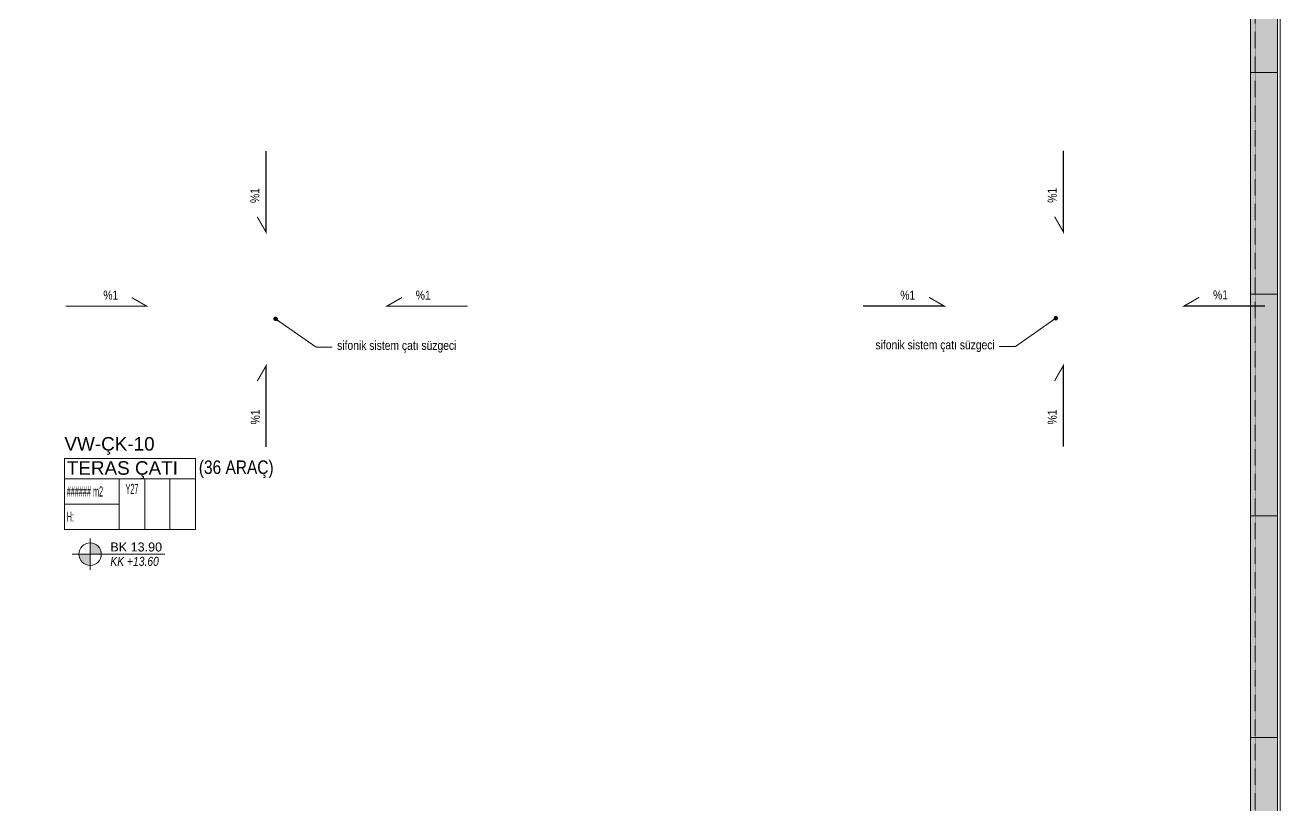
# Model space of a CAD drawing. Extents: x -1417 to 34975, y -245 to 8298.
# Drawn here: x 32550 to 33942, y 2397 to 3262 of the extents above; entities that cross this region are included whole.
import ezdxf
from ezdxf.enums import TextEntityAlignment as Align

# ---------------------------------------------------------------- set-up
doc = ezdxf.new("R2010")
doc.units = 0
doc.linetypes.add('HIDDEN', pattern=[0.375, 0.25, -0.125])
doc.layers.get('0').update_dxf_attribs({"color": 9, "lineweight": 9})
for name, color, linetype, lineweight in [('05G', 8, 'Continuous', 9), ('06A', 9, 'Continuous', 9), ('06D', 9, 'Continuous', 9), ('15', 9, 'Continuous', 9), ('21', 9, 'Continuous', 9), ('21_MAHAL', 9, 'Continuous', 9)]:
    doc.layers.add(name, color=color, linetype=linetype, lineweight=lineweight)
doc.styles.add('Arial', font='arial.ttf', dxfattribs={"height": 2.5})
doc.styles.add('MuuM_TEXT-ITALIC', font='ARIALNI.TTF')
doc.styles.add('MuuM_TEXT-STANDART', font='ARIALN.TTF')
doc.dimstyles.new('MuuM_DIM100', dxfattribs={"dimscale": 10, "dimtxt": 2, "dimasz": 1, "dimexe": 1, "dimexo": 1, "dimgap": 1, "dimtad": 1, "dimdec": 1, "dimrnd": 0.5, "dimdsep": 46, "dimtxsty": 'MuuM_TEXT-STANDART', "dimblk": 'ARCHTICK', "dimcen": 0, "dimdle": 0.15, "dimclrd": 256, "dimclre": 256, "dimclrt": 256, "dimadec": 0, "dimazin": 0, "dimtfac": 5, "dimtdec": 1, "dimtix": 1, "dimtmove": 2, "dimatfit": 3, "dimldrblk": 'DOT', "dimfxl": 0.2, "dimtolj": 1, "dimlwd": -1, "dimlwe": -1, "dimarcsym": 0})

# ---------------------------------------------------------------- blocks, each defined once
blk = doc.blocks.new('_ArchTick')
at = {"color": 0, "linetype": 'ByBlock', "const_width": 0.15}
blk.add_lwpolyline([(-0.5, -0.5), (0.5, 0.5)], dxfattribs=at)
blk = doc.blocks.new('_Dot')
at = {"color": 0, "linetype": 'ByBlock', "lineweight": -2}
blk.add_line((-0.5, 0), (-1, 0), dxfattribs=at)
at = {"color": 0, "linetype": 'ByBlock', "const_width": 0.5}
blk.add_lwpolyline([(-0.25, 0, 1), (0.25, 0, 1)], format="xyb", close=True, dxfattribs=at)
blk = doc.blocks.new('0_elevationtarget-p-bk')
h = blk.add_hatch(color=254)
h.paths.add_polyline_path([(2.5, 0, 0.414214), (0, 2.5), (0, 0)])
h.paths.add_polyline_path([(0, 0), (-2.5, 0, 0.414214), (0, -2.5)])
blk.add_line((0, -3.5), (0, 3.5))
blk.add_lwpolyline([(16.6, 0), (-4, 0)])
blk.add_circle((0, 0), 2.5)
at = {"style": 'Arial'}
blk.add_attdef('BITMISKOT', text='', height=2, dxfattribs=at).set_placement((4.5, 0), align=Align.BOTTOM_LEFT)
at = {"style": 'MuuM_TEXT-ITALIC'}
blk.add_attdef('FINISHINGFLOORLEVEL', text='', height=2, dxfattribs=at).set_placement((4.5, -0.59), align=Align.TOP_LEFT)
blk = doc.blocks.new('0_roomno2')
blk.add_lwpolyline([(19.38, -10.5), (0, -10.5), (0, 0), (19.38, 0)], close=True)
for points in [[(0, -3), (19.38, -3)], [(8.12, -3), (8.12, -10.5)], [(11.88, -3), (11.88, -10.5)], [(15.62, -3), (15.62, -10.5)], [(0, -6.75), (8.12, -6.75)]]:
    blk.add_lwpolyline(points)
at = {"style": 'MuuM_TEXT-STANDART', "width": 0.6}
blk.add_text('H:', height=1.5, dxfattribs=at).set_placement((0.35, -8.61), align=Align.MIDDLE_LEFT)
at = {"style": 'Arial'}
blk.add_attdef('ODANO', (0, 1.17), '', height=2, dxfattribs=at)
blk.add_attdef('MEKANADI', text='', height=2, dxfattribs=at).set_placement((0.35, -3), align=Align.BOTTOM_LEFT)
at = {"style": 'MuuM_TEXT-STANDART', "width": 0.6}
for tag, p in [('M2', (0.35, -4.88)), ('TEMIZTAVANYUKSEKLIGI', (1.8, -8.61))]:
    blk.add_attdef(tag, text='', height=1.5, dxfattribs=at).set_placement(p, align=Align.MIDDLE_LEFT)
for tag, p in [('YER01', (10, -4.5)), ('TAVAN01', (13.75, -4.5)), ('DUVAR01', (17.5, -4.5)), ('YER02', (10, -6.75)), ('TAVAN02', (13.75, -6.75)), ('DUVAR02', (17.5, -6.75)), ('YER03', (10, -9)), ('TAVAN03', (13.75, -9)), ('DUVAR03', (17.5, -9))]:
    blk.add_attdef(tag, text='', height=1.5, dxfattribs=at).set_placement(p, align=Align.MIDDLE_CENTER)

msp = doc.modelspace()

# ---------------------------------------------------------------- hatches: boundary and pattern name
at = {"layer": '05G'}
h = msp.add_hatch(color=253, dxfattribs=at)
h.dxf.hatch_style = 1
h.paths.add_polyline_path([(33940.33, 212.5), (33910.33, 212.5), (33910.33, 3992.5), (33940.33, 3992.5)])

# ---------------------------------------------------------------- linework, layer by layer
at = {"layer": '06A'}
for points in [[(33910.33, 237.5), (32463.33, 237.5), (32463.33, 337.5), (31675.33, 337.5), (31675.33, 312.5), (32438.33, 312.5), (32438.33, 212.5), (33940.33, 212.5), (33940.33, 3992.5), (32438.33, 3992.5), (32438.33, 3907.5), (32463.33, 3907.5), (32463.33, 3967.5), (33910.33, 3967.5)], [(33910.33, 212.5), (33910.33, 3968.5)], [(33940.33, 3968.5), (33940.33, 236.54)], [(33940.33, 3209.5), (33910.33, 3209.5)], [(33940.33, 2963.5), (33910.33, 2963.5)], [(33940.33, 2717.5), (33910.33, 2717.5)], [(33940.33, 2471.5), (33910.33, 2471.5)]]:
    msp.add_lwpolyline(points, dxfattribs=at)
at = {"layer": '06D', "linetype": 'HIDDEN'}
msp.add_lwpolyline([(33910.33, 3972.5), (33915.33, 3972.5), (33915.33, 232.5), (32458.33, 232.5), (32458.33, 332.5), (31675.33, 332.5)], dxfattribs=at)
at = {"layer": '15'}
msp.add_lwpolyline([(32435.33, 3907.5), (32435.33, 3995.5), (33943.33, 3995.5), (33943.33, 209.5), (32435.33, 209.5), (32435.33, 309.49), (31675.33, 309.5), (31675.33, 312.5), (32438.33, 312.5), (32438.33, 212.5), (33940.33, 212.5), (33940.33, 3992.5), (32438.33, 3992.5), (32438.33, 3907.5)], close=True, dxfattribs=at)
at = {"layer": '21', "const_width": 1.2}
for points in [[(32817.19, 3122.55), (32817.19, 3032.55), (32807.51, 3049.32)], [(33702.44, 3122.8), (33702.44, 3032.8), (33692.76, 3049.57)], [(32594.88, 2950.15), (32684.88, 2950.15), (32668.12, 2959.83)], [(33041.27, 2950.15), (32951.27, 2950.15), (32968.04, 2959.83)], [(33480.13, 2950.4), (33570.13, 2950.4), (33553.37, 2960.08)], [(33926.52, 2950.4), (33836.52, 2950.4), (33853.29, 2960.08)], [(32817.19, 2793.93), (32817.19, 2883.93), (32807.51, 2867.16)], [(33702.44, 2794.18), (33702.44, 2884.18), (33692.76, 2867.41)]]:
    msp.add_lwpolyline(points, dxfattribs=at)

# ---------------------------------------------------------------- block references
at = {"layer": '21', "xscale": 5, "yscale": 5, "zscale": 5}
msp.add_blockref('0_elevationtarget-p-bk', (32621.86, 2675), dxfattribs=at).add_auto_attribs({'BITMISKOT': 'BK 13.90', 'FINISHINGFLOORLEVEL': 'KK +13.60'})
at = {"layer": '21_MAHAL'}
ref = msp.add_blockref('0_roomno2', (32593.4, 2781.18), dxfattribs=dict(at, xscale=7.5, yscale=7.5, zscale=7.5))
ref.add_attrib('ODANO', 'VW-ÇK-10', (32593.4, 2789.96), dxfattribs={"layer": '0', "height": 15, "style": 'Arial'})
ref.add_attrib('MEKANADI', 'TERAS ÇATI', dxfattribs={"layer": '0', "height": 15, "style": 'Arial'}).set_placement((32596.03, 2758.68), align=Align.BOTTOM_LEFT)
ref.add_attrib('M2', '###### m2', dxfattribs={"layer": '0', "height": 11.25, "style": 'MuuM_TEXT-STANDART', "width": 0.6}).set_placement((32596.03, 2744.62), align=Align.MIDDLE_LEFT)
ref.add_attrib('YER01', 'Y27', dxfattribs={"layer": '0', "height": 11.25, "style": 'MuuM_TEXT-STANDART', "width": 0.6}).set_placement((32668.4, 2747.43), align=Align.MIDDLE_CENTER)

# ---------------------------------------------------------------- texts
at = {"layer": '21', "style": 'MuuM_TEXT-STANDART'}
for p in [(32896.17, 2911.74), (33493.88, 2912.38)]:
    msp.add_text('sifonik sistem çatı süzgeci', height=10, dxfattribs=at).set_placement(p, align=Align.TOP_LEFT)
msp.add_text('(36 ARAÇ)', height=15, dxfattribs=at).set_placement((32742.61, 2759.54), align=Align.BOTTOM_LEFT)
at = {"layer": '21', "char_height": 10, "width": 119.8316, "rotation": 90, "style": 'MuuM_TEXT-STANDART'}
for insert, attachment_point in [((32799.77, 3064.76), 1), ((33685.02, 3065.01), 1), ((32800.27, 2835.54), 3), ((33685.09, 2835.47), 3)]:
    msp.add_mtext('%1', dxfattribs=dict(at, insert=insert, attachment_point=attachment_point))
at = {"layer": '21', "char_height": 10, "width": 119.8316, "style": 'MuuM_TEXT-STANDART'}
for insert, attachment_point in [((32653.18, 2967.57), 3), ((32983.47, 2967.57), 1), ((33538, 2967.5), 3), ((33868.72, 2967.82), 1)]:
    msp.add_mtext('%1', dxfattribs=dict(at, insert=insert, attachment_point=attachment_point))

# ---------------------------------------------------------------- leaders
at = {"layer": '21'}
for points in [[(32827.9, 2936.2), (32872.74, 2904.81), (32890.84, 2904.81)], [(33694.16, 2936.83), (33649.32, 2905.44), (33631.23, 2905.44)]]:
    msp.add_leader(points, dimstyle='MuuM_DIM100', override={"dimasz": 0.5}, dxfattribs=at)

doc.saveas('drawing.dxf')
